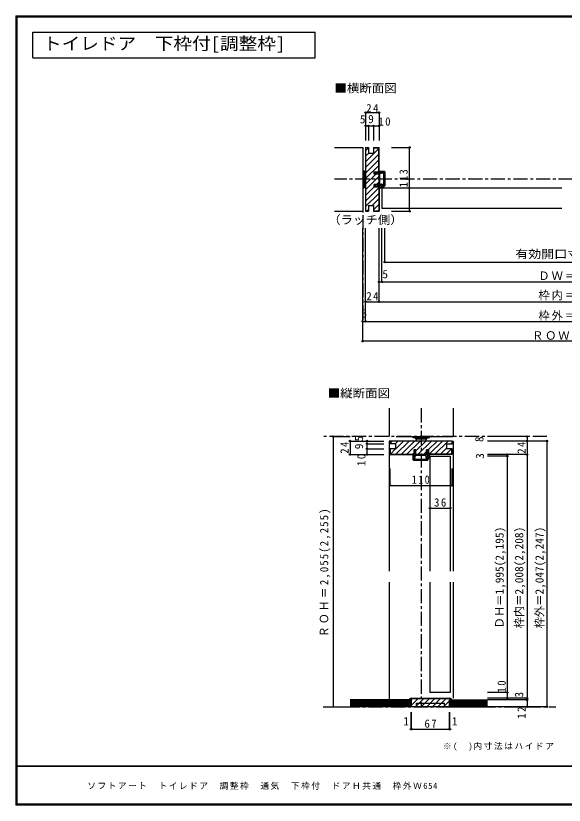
# Model space of a CAD drawing. Units: millimetres, scale not verified. Extents: x -973 to 977, y -718 to 696.
# Drawn here: x -973 to -3, y -701 to 696 of the extents above; entities that cross this region are included whole.
import ezdxf
from ezdxf.enums import TextEntityAlignment as Align

# ---------------------------------------------------------------- set-up
doc = ezdxf.new("R2010")
doc.units = ezdxf.units.MM
doc.header["$LTSCALE"] = 5
doc.header["$PDMODE"] = 32
doc.header["$PDSIZE"] = 2.5
doc.linetypes.add('CHAIN1', pattern=[8, 5, -1, 1, -1])
for name, color, linetype in [('0-0_補助線', 7, 'Continuous'), ('0-1_通り芯', 4, 'CHAIN1'), ('0-3_仕上げ', 7, 'Continuous'), ('0-4_枠', 3, 'Continuous'), ('0-6_扉', 6, 'Continuous'), ('0-7_金物', 7, 'Continuous'), ('0-8_戸当り', 7, 'Continuous'), ('0-A_文字', 7, 'Continuous'), ('0-B_寸法', 7, 'Continuous'), ('0-C_ハッチ', 4, 'Continuous'), ('F-1_枠', 6, 'Continuous'), ('F-A_文字', 7, 'Continuous')]:
    doc.layers.add(name, color=color, linetype=linetype)
doc.styles.add('ＭＳ ゴシック', font='')
doc.styles.get('ＭＳ ゴシック').set_extended_font_data('MS Gothic')

# ---------------------------------------------------------------- blocks, each defined once
blk = doc.blocks.new('01')
at = {"layer": '0-0_補助線'}
for p, q in [((-5.765, 14.562), (-5.765, -9.938)), ((-4.765, 15.562), (3.935, 15.562)), ((-4.265, -8.938), (-4.265, 14.062)), ((-4.265, 14.062), (-2.165, 14.062)), ((-2.165, 14.062), (-2.165, 12.062)), ((-0.965, 14.062), (1.735, 14.062)), ((-0.965, 12.062), (-0.965, 14.062)), ((1.348, 14.049), (-0.37, 13.576)), ((1.735, 13.812), (1.735, 14.062)), ((4.133, 15.036), (2.233, 13.586)), ((11.735, 12.512), (8.735, 14.412)), ((-2.165, 12.062), (-0.965, 12.062)), ((0.901, 12.76), (0.04, 12.448)), ((1.735, 13.762), (1.735, 13.512)), ((4.235, 13.512), (1.735, 13.512)), ((2.235, 12.312), (1.735, 12.312)), ((2.735, -6.438), (2.735, 11.812)), ((4.235, 13.262), (4.235, 13.512)), ((8.735, 11.762), (4.235, 11.762)), ((8.735, 11.012), (11.735, 12.512)), ((8.735, 11.012), (8.735, 11.762)), ((-5.265, -10.438), (1.735, -10.438)), ((0.93, -13.548), (-5.265, -10.438)), ((-4.265, -8.938), (-0.265, -8.938)), ((-1.282, -8.784), (-3.773, -8.007)), ((1.244, -12.923), (-3.705, -10.438)), ((-0.734, -7.488), (-3.356, -6.67)), ((-0.265, -8.889), (-0.265, -8.938)), ((2.235, -6.938), (0.275, -6.938)), ((1.735, -9.738), (0.532, -8.486)), ((1.735, -10.438), (1.735, -9.738)), ((2.835, -11.938), (2.835, -9.438)), ((3.535, -11.938), (3.535, -10.438)), ((3.535, -10.438), (8.735, -10.438)), ((8.735, -8.188), (8.735, -8.938)), ((8.735, -10.438), (8.735, -11.588))]:
    blk.add_line(p, q, dxfattribs=at)
for points in [[(4.235, 13.262), (8.735, 13.262), (8.735, 14.412)], [(8.735, -8.938), (4.235, -8.938), (4.235, 11.762)], [(3.535, -10.438), (3.535, -9.438), (2.735, -9.438), (2.735, -8.338), (0.398, -8.338)], [(8.735, -8.188), (11.735, -9.688), (8.735, -11.588)]]:
    blk.add_lwpolyline(points, dxfattribs=at)
for centre, radius, start, end in [((-4.765, 14.562), 1, 90, 180), ((1.435, 13.762), 0.3, 0, 106.79003), ((3.935, 15.262), 0.3, 311.34778, 90), ((-0.165, 13.012), 0.6, 106.79003, 180), ((-0.165, 13.012), 0.6, 180, 293.33765), ((1.735, 13.312), 1, 213.47738, 270), ((2.035, 13.812), 0.3, 180, 311.34778), ((2.235, 11.812), 0.5, 0, 90), ((-5.265, -9.938), 0.5, 180, 270), ((-3.565, -7.338), 0.7, 72.67017, 252.67017), ((-0.925, -7.638), 1.2, 252.67017, 311.40962), ((0.275, -8.138), 1.2, 90, 147.21126), ((0.235, -8.889), 0.5, 53.61521, 180), ((0.398, -9.138), 0.8, 90, 131.40962), ((1.735, -11.938), 1.8, 243.42485, 360), ((1.735, -11.938), 1.1, 243.42485, 360), ((2.235, -6.438), 0.5, 270, 0)]:
    blk.add_arc(centre, radius, start, end, dxfattribs=at)

msp = doc.modelspace()

# ---------------------------------------------------------------- linework, layer by layer
at = {"layer": '0-1_通り芯'}
for p, q in [((-359.2, 463), (-359.2, 155)), ((412.506, 406.5), (-409.2, 406.5)), ((-255.793, 1.5), (-255.793, -526.5)), ((-33.347, -48.5), (-429.101, -48.5)), ((-429.101, -526.5), (-17.53, -526.5))]:
    msp.add_line(p, q, dxfattribs=at)
at = {"layer": '0-3_仕上げ'}
for p, q in [((-409.2, 463), (-359.2, 463)), ((-359.2, 463), (-359.2, 350)), ((-409.2, 350), (-359.2, 350)), ((-312.293, 1.5), (-312.293, -48.5)), ((-199.293, 1.5), (-199.293, -48.5)), ((-300.293, -48.5), (-199.293, -48.5)), ((-273.793, -516), (-381.704, -516)), ((-204.793, -516), (-138.347, -516)), ((-273.793, -517.5), (-381.704, -517.5)), ((-273.793, -519), (-381.704, -519)), ((-273.793, -520.5), (-381.704, -520.5)), ((-273.793, -522), (-381.704, -522)), ((-273.793, -523.5), (-381.704, -523.5)), ((-273.793, -525), (-381.704, -525)), ((-204.793, -517.5), (-138.347, -517.5)), ((-204.793, -519), (-138.347, -519)), ((-204.793, -520.5), (-138.347, -520.5)), ((-204.793, -522), (-138.347, -522)), ((-204.793, -523.5), (-138.347, -523.5)), ((-204.793, -525), (-138.347, -525))]:
    msp.add_line(p, q, dxfattribs=at)
at = {"layer": '0-3_仕上げ', "color": 2}
for p, q in [((-273.793, -514.5), (-381.704, -514.5)), ((-273.793, -514.5), (-273.793, -526.5)), ((-204.793, -514.5), (-204.793, -526.5)), ((-204.793, -514.5), (-138.347, -514.5)), ((-273.793, -526.5), (-381.704, -526.5)), ((-204.793, -526.5), (-138.347, -526.5))]:
    msp.add_line(p, q, dxfattribs=at)
at = {"layer": '0-4_枠'}
for p, q in [((-354.2, 463), (-354.2, 350)), ((-354.2, 463), (-349.2, 463)), ((-349.2, 463), (-349.2, 453)), ((-340.2, 463), (-330.2, 463)), ((-340.2, 463), (-340.2, 453)), ((-340.2, 462.5), (-330.7, 462.5)), ((-330.7, 419.479), (-330.7, 462.5)), ((-330.2, 419.479), (-330.2, 463)), ((-349.2, 453), (-340.2, 453)), ((-338.7, 419.479), (-330.2, 419.479)), ((-338.7, 415.779), (-338.7, 419.479)), ((-330.2, 415.779), (-338.7, 415.779)), ((-330.2, 397.179), (-330.2, 415.779)), ((-330.2, 397.179), (-338.7, 397.179)), ((-338.7, 393.479), (-338.7, 397.179)), ((-338.7, 393.479), (-330.2, 393.479)), ((-330.7, 393.479), (-330.7, 350.5)), ((-330.2, 393.479), (-330.2, 350)), ((-354.2, 350), (-349.2, 350)), ((-349.2, 360), (-340.2, 360)), ((-349.2, 360), (-349.2, 350)), ((-340.2, 360), (-340.2, 350)), ((-340.2, 350.5), (-330.7, 350.5)), ((-340.2, 350), (-330.2, 350)), ((-200.793, -56.5), (-310.793, -56.5)), ((-310.793, -56.5), (-310.793, -61.5)), ((-300.793, -61.5), (-310.793, -61.5)), ((-300.793, -70.5), (-300.793, -61.5)), ((-210.793, -61.5), (-200.793, -61.5)), ((-210.793, -61.5), (-210.793, -70.5)), ((-200.793, -56.5), (-200.793, -61.5)), ((-310.793, -80.5), (-310.793, -70.5)), ((-300.793, -70.5), (-310.793, -70.5)), ((-310.793, -80.5), (-268.793, -80.5)), ((-310.293, -80), (-310.293, -70.5)), ((-310.293, -80), (-268.793, -80)), ((-246.493, -80.5), (-265.093, -80.5)), ((-242.793, -72), (-246.493, -72)), ((-246.493, -80.5), (-246.493, -72)), ((-242.793, -72), (-242.793, -80.5)), ((-201.293, -80), (-242.793, -80)), ((-200.793, -80.5), (-242.793, -80.5)), ((-200.793, -70.5), (-210.793, -70.5)), ((-201.293, -80), (-201.293, -70.5)), ((-200.793, -80.5), (-200.793, -70.5)), ((-272.793, -514.5), (-276.793, -514.5)), ((-273.793, -511.5), (-204.793, -511.5)), ((-273.793, -512), (-204.793, -512)), ((-272.793, -526.5), (-272.793, -514.5)), ((-205.793, -526.5), (-272.793, -526.5)), ((-214.793, -526.5), (-214.793, -520.5))]:
    msp.add_line(p, q, dxfattribs=at)
at = {"layer": '0-4_枠', "color": 4}
for p, q in [((-310.793, -56.5), (-312.293, -56.5)), ((-312.293, -56.5), (-312.293, -286.5)), ((-200.793, -56.5), (-199.293, -56.5)), ((-199.293, -56.5), (-199.293, -286.5)), ((-312.293, -306.5), (-312.293, -514.5)), ((-199.293, -306.5), (-199.293, -511.5))]:
    msp.add_line(p, q, dxfattribs=at)
at = {"layer": '0-4_枠'}
for points in [[(-265.093, -80.5), (-265.093, -72), (-268.793, -72), (-268.793, -80.5)], [(-205.793, -526.5), (-205.793, -514.5), (-201.793, -514.5)], [(-263.793, -526.5), (-263.793, -520.5), (-214.793, -520.5)]]:
    msp.add_lwpolyline(points, dxfattribs=at)
for centre, radius, start, end in [((-273.793, -514.5), 3, 90, 180), ((-273.793, -514.5), 2.5, 90, 180), ((-204.793, -514.5), 3, 0, 90), ((-204.793, -514.5), 2.5, 0, 90)]:
    msp.add_arc(centre, radius, start, end, dxfattribs=at)
at = {"layer": '0-6_扉'}
for p, q in [((-6.847, 391), (-325.2, 391)), ((-325.2, 391), (-325.2, 355)), ((-6.847, 355), (-325.2, 355)), ((-240.293, -83.5), (-204.293, -83.5)), ((-240.293, -83.5), (-240.293, -286.5)), ((-204.293, -83.5), (-204.293, -286.5)), ((-240.293, -306.5), (-240.293, -501.5)), ((-204.293, -306.5), (-204.293, -501.5)), ((-204.293, -501.5), (-240.293, -501.5))]:
    msp.add_line(p, q, dxfattribs=at)
at = {"layer": '0-7_金物'}
for p, q in [((-359.2, 421.5), (-359.2, 391.5)), ((-359.2, 421.5), (-356.7, 421.5)), ((-356.7, 421.5), (-356.7, 391.5)), ((-356.7, 416.5), (-354.7, 416.5)), ((-354.7, 416.5), (-354.7, 396.5)), ((-354.7, 415.5), (-354.2, 415.5)), ((-359.2, 391.5), (-356.7, 391.5)), ((-356.7, 396.5), (-354.7, 396.5)), ((-354.7, 397.5), (-354.2, 397.5)), ((-270.793, -48.5), (-270.793, -50.5)), ((-270.793, -48.5), (-240.793, -48.5)), ((-270.793, -50.5), (-240.793, -50.5)), ((-265.793, -50.5), (-265.793, -52.5)), ((-265.793, -52.5), (-245.793, -52.5)), ((-264.793, -52.5), (-264.793, -56.5)), ((-246.793, -56.5), (-246.793, -52.5)), ((-245.793, -50.5), (-245.793, -52.5)), ((-240.793, -48.5), (-240.793, -50.5))]:
    msp.add_line(p, q, dxfattribs=at)
at = {"layer": '0-8_戸当り'}
for p, q in [((-337.7, 417.579), (-334.7, 419.479)), ((-334.7, 418.329), (-334.7, 419.479)), ((-330.098, 420.104), (-328.198, 418.654)), ((-321.2, 420.629), (-329.9, 420.629)), ((-327.7, 418.879), (-327.7, 419.129)), ((-325, 419.129), (-327.7, 419.129)), ((-327.314, 419.116), (-325.596, 418.643)), ((-325, 417.129), (-325, 419.129)), ((-323.8, 419.129), (-323.8, 417.129)), ((-321.7, 419.129), (-323.8, 419.129)), ((-321.7, 396.129), (-321.7, 419.129)), ((-320.2, 419.629), (-320.2, 395.129)), ((-334.7, 416.079), (-337.7, 417.579)), ((-330.2, 418.329), (-334.7, 418.329)), ((-334.7, 416.829), (-330.2, 416.829)), ((-334.7, 416.079), (-334.7, 416.829)), ((-330.2, 418.579), (-327.7, 418.579)), ((-330.2, 418.329), (-330.2, 418.579)), ((-330.2, 396.129), (-330.2, 416.829)), ((-328.7, 398.629), (-328.7, 416.879)), ((-328.2, 417.379), (-327.7, 417.379)), ((-327.7, 418.829), (-327.7, 418.579)), ((-326.866, 417.828), (-326.005, 417.515)), ((-323.8, 417.129), (-325, 417.129)), ((-334.7, 394.629), (-334.7, 393.479)), ((-329.5, 394.629), (-334.7, 394.629)), ((-329.5, 393.129), (-329.5, 394.629)), ((-328.8, 393.129), (-328.8, 395.629)), ((-328.2, 398.129), (-326.24, 398.129)), ((-327.7, 395.329), (-326.497, 396.581)), ((-327.7, 394.629), (-327.7, 395.329)), ((-320.7, 394.629), (-327.7, 394.629)), ((-327.209, 392.145), (-322.261, 394.629)), ((-326.895, 391.519), (-320.7, 394.629)), ((-325.7, 396.179), (-325.7, 396.129)), ((-321.7, 396.129), (-325.7, 396.129)), ((-325.231, 397.579), (-322.609, 398.397)), ((-324.683, 396.284), (-322.192, 397.061))]:
    msp.add_line(p, q, dxfattribs=at)
for points in [[(-334.7, 396.879), (-337.7, 395.379), (-334.7, 393.479)], [(-334.7, 396.879), (-334.7, 396.129), (-330.2, 396.129)], [(-329.5, 394.629), (-329.5, 395.629), (-328.7, 395.629), (-328.7, 396.729), (-326.363, 396.729)]]:
    msp.add_lwpolyline(points, dxfattribs=at)
for centre, radius, start, end in [((-329.9, 420.329), 0.3, 90, 228.65222), ((-327.4, 418.829), 0.3, 73.20997, 180), ((-321.2, 419.629), 1, 0, 90), ((-328.2, 416.879), 0.5, 90, 180), ((-328, 418.879), 0.3, 228.65222, 360), ((-327.7, 418.379), 1, 270, 326.52262), ((-325.8, 418.079), 0.6, 246.66235, 0), ((-325.8, 418.079), 0.6, 0, 73.20997), ((-327.7, 393.129), 1.8, 180, 296.57515), ((-327.7, 393.129), 1.1, 180, 296.57515), ((-328.2, 398.629), 0.5, 180, 270), ((-326.2, 396.179), 0.5, 0, 126.38479), ((-326.363, 395.929), 0.8, 48.59038, 90), ((-326.24, 396.929), 1.2, 32.78874, 90), ((-325.04, 397.429), 1.2, 228.59038, 287.32983), ((-322.4, 397.729), 0.7, 287.32983, 107.32983), ((-320.7, 395.129), 0.5, 270, 0)]:
    msp.add_arc(centre, radius, start, end, dxfattribs=at)
at = {"layer": '0-A_文字', "color": 3}
for p, q in [((-443.396, 621.667), (-443.396, 666.667)), ((-943.333, 621.667), (-443.396, 621.667))]:
    msp.add_line(p, q, dxfattribs=at)
msp.add_lwpolyline([(-943.333, 621.667), (-943.333, 666.667), (-443.396, 666.667)], dxfattribs=at)
at = {"layer": '0-B_寸法', "color": 4}
for p, q in [((-354.2, 524.503), (-354.2, 475.461)), ((-354.2, 500.979), (-330.2, 500.979)), ((-349.2, 500.979), (-349.2, 475.461)), ((-340.2, 500.979), (-340.2, 475.461)), ((-308.34, 463), (-276.43, 463)), ((-276.43, 350), (-276.43, 463)), ((-308.34, 350), (-276.43, 350)), ((-359.2, 120), (-359.2, 320)), ((-354.2, 155), (-354.2, 320)), ((-330.2, 190), (-330.2, 320)), ((-325.2, 225), (-325.2, 320)), ((-320.2, 260), (-320.2, 320)), ((-320.2, 260), (273.512, 260)), ((-330.2, 225), (333.506, 225)), ((-354.2, 190), (357.506, 190)), ((-359.2, 155), (362.506, 155)), ((362.506, 120), (-359.2, 120)), ((-411.704, -48.5), (-381.704, -48.5)), ((-411.704, -48.5), (-411.704, -526.5)), ((-68.347, -48.5), (-138.347, -48.5)), ((-68.347, -48.5), (-68.347, -526.5)), ((-381.704, -56.5), (-321.704, -56.5)), ((-381.704, -56.5), (-381.704, -80.5)), ((-351.704, -56.5), (-351.704, -80.5)), ((-351.704, -61.5), (-321.704, -61.5)), ((-33.347, -56.5), (-138.347, -56.5)), ((-33.347, -56.5), (-33.347, -526.5)), ((-381.704, -80.5), (-321.704, -80.5)), ((-351.704, -70.5), (-321.704, -70.5)), ((-68.347, -80.5), (-138.347, -80.5)), ((-103.347, -83.5), (-138.347, -83.5)), ((-103.347, -80.5), (-103.347, -511.5)), ((-310.793, -134.933), (-310.793, -105.167)), ((-200.793, -134.933), (-200.793, -105.167)), ((-310.793, -134.933), (-200.793, -134.933)), ((-240.293, -175.191), (-204.293, -175.191)), ((-103.347, -501.5), (-138.347, -501.5)), ((-68.347, -511.5), (-138.347, -511.5)), ((-68.347, -514.5), (-138.347, -514.5)), ((-411.704, -526.5), (-381.704, -526.5)), ((-33.347, -526.5), (-138.347, -526.5)), ((-273.793, -566.5), (-273.793, -536.5)), ((-272.793, -566.5), (-272.793, -536.5)), ((-205.793, -566.5), (-205.793, -536.5)), ((-204.793, -566.5), (-204.793, -536.5)), ((-273.793, -566.5), (-272.793, -566.5)), ((-272.793, -566.5), (-205.793, -566.5)), ((-205.793, -566.5), (-204.793, -566.5))]:
    msp.add_line(p, q, dxfattribs=at)
msp.add_lwpolyline([(-354.2, 524.503), (-330.2, 524.503), (-330.2, 475.461)], dxfattribs=at)
at = {"layer": '0-B_寸法'}
for p in [(-354.2, 524.503), (-330.2, 524.503), (-354.2, 500.979), (-349.2, 500.979), (-340.2, 500.979), (-330.2, 500.979), (-276.43, 463), (-276.43, 350), (-320.2, 260), (-330.2, 225), (-325.2, 225), (-354.2, 190), (-330.2, 190), (-359.2, 155), (-354.2, 155), (-359.2, 120), (-411.704, -48.5), (-381.704, -56.5), (-351.704, -56.5), (-68.347, -48.5), (-68.347, -56.5), (-33.347, -56.5), (-351.704, -61.5), (-351.704, -70.5), (-381.704, -80.5), (-351.704, -80.5), (-103.347, -80.5), (-103.347, -83.5), (-68.347, -80.5), (-310.793, -134.933), (-200.793, -134.933), (-240.293, -175.191), (-204.293, -175.191), (-103.347, -501.5), (-103.347, -511.5), (-68.347, -511.5), (-68.347, -514.5), (-68.347, -526.5), (-33.347, -526.5), (-273.793, -566.5), (-272.793, -566.5), (-205.793, -566.5), (-204.793, -566.5)]:
    msp.add_point(p, dxfattribs=at)
at = {"layer": '0-C_ハッチ'}
for p, q in [((-354.2, 457.179), (-349.2, 462.179)), ((-340.2, 461.28), (-338.48, 463)), ((-354.2, 437.38), (-330.7, 460.88)), ((-354.2, 447.28), (-348.48, 453)), ((-354.2, 427.481), (-330.7, 450.981)), ((-354.2, 417.581), (-330.7, 441.081)), ((-354.2, 407.682), (-330.7, 431.182)), ((-332.503, 419.479), (-330.7, 421.282)), ((-354.2, 397.782), (-336.203, 415.779)), ((-354.2, 387.883), (-330.2, 411.883)), ((-354.2, 377.983), (-338.7, 393.483)), ((-354.2, 368.084), (-330.7, 391.584)), ((-335.004, 397.179), (-330.2, 401.983)), ((-354.2, 358.184), (-330.7, 381.684)), ((-342.485, 360), (-330.7, 371.785)), ((-352.485, 350), (-349.2, 353.285)), ((-340.2, 352.385), (-330.7, 361.885)), ((-332.186, 350.5), (-330.7, 351.986)), ((-310.793, -60.324), (-306.969, -56.5)), ((-302.069, -61.5), (-297.069, -56.5)), ((-300.793, -70.123), (-287.17, -56.5)), ((-300.77, -80), (-277.27, -56.5)), ((-290.871, -80), (-267.371, -56.5)), ((-280.971, -80), (-257.471, -56.5)), ((-265.093, -74.021), (-247.572, -56.5)), ((-261.672, -80.5), (-237.672, -56.5)), ((-243.273, -72), (-227.773, -56.5)), ((-241.373, -80), (-217.873, -56.5)), ((-231.474, -80), (-207.974, -56.5)), ((-221.574, -80), (-210.793, -69.218)), ((-203.074, -61.5), (-200.793, -59.218)), ((-310.293, -79.623), (-301.17, -70.5)), ((-271.072, -80), (-268.793, -77.721)), ((-251.773, -80.5), (-246.493, -75.22)), ((-211.675, -80), (-202.175, -70.5)), ((-201.775, -80), (-201.293, -79.517)), ((-273.528, -514.5), (-271.028, -512)), ((-272.793, -523.664), (-261.128, -512)), ((-265.729, -526.5), (-251.229, -512)), ((-255.83, -526.5), (-241.329, -512)), ((-245.93, -526.5), (-231.43, -512)), ((-236.031, -526.5), (-221.53, -512)), ((-226.131, -526.5), (-211.631, -512)), ((-216.232, -526.5), (-205.793, -516.061))]:
    msp.add_line(p, q, dxfattribs=at)
at = {"layer": 'F-1_枠'}
for p, q in [((-973.347, 695.833), (-973.347, -700.833)), ((-973.347, 695.833), (976.653, 695.833)), ((-973.347, 695), (976.653, 695)), ((-973.347, 694.167), (976.653, 694.167)), ((-972.514, 695.833), (-972.514, -700.833)), ((-971.68, 695.833), (-971.68, -700.833)), ((976.653, -631.667), (-973.347, -631.667)), ((976.653, -632.5), (-973.347, -632.5)), ((976.653, -699.167), (-973.347, -699.167)), ((976.653, -700), (-973.347, -700)), ((976.653, -700.833), (-973.347, -700.833))]:
    msp.add_line(p, q, dxfattribs=at)

# ---------------------------------------------------------------- block references
at = {"layer": '0-0_補助線', "rotation": 90}
msp.add_blockref('01', (-254.381, -84.735), dxfattribs=at)

# ---------------------------------------------------------------- texts
at = {"layer": '0-0_補助線', "style": 'ＭＳ ゴシック', "width": 1.15}
msp.add_text('有効開口寸法＝536', height=14.66, dxfattribs=at).set_placement((-89.347, 262.5), align=Align.BOTTOM_LEFT)
at = {"layer": '0-0_補助線', "char_height": 14.66, "attachment_point": 7, "style": 'ＭＳ ゴシック'}
for s, insert in [('\\T1.17;ＤＷ＝599', (-48.347, 228.153)), ('\\T1.17;枠内＝606', (-48.347, 192.5)), ('\\T1.17;枠外＝654', (-48.347, 156.306)), ('\\T1.16;ＲＯＷ＝664', (-59.597, 122.5))]:
    msp.add_mtext(s, dxfattribs=dict(at, insert=insert))
at = {"layer": '0-A_文字', "color": 3, "style": 'ＭＳ ゴシック', "width": 1.1}
msp.add_text('トイレドア\u3000下枠付[調整枠]', height=21.99, dxfattribs=at).set_placement((-925.208, 629.167), align=Align.BOTTOM_LEFT)
at = {"layer": '0-A_文字', "style": 'ＭＳ ゴシック', "width": 1.1}
for s, p in [('■横断面図', (-409.2, 555.99)), ('（ラッチ側）', (-420.45, 323.105)), ('■縦断面図', (-421.112, 16.256))]:
    msp.add_text(s, height=14.66, dxfattribs=at).set_placement(p, align=Align.BOTTOM_LEFT)
at = {"layer": '0-A_文字', "insert": (-217.408, -604.63), "char_height": 11, "attachment_point": 7, "style": 'ＭＳ ゴシック'}
msp.add_mtext('\\T1.18;※(\u3000)内寸法はハイドア', dxfattribs=at)
at = {"layer": '0-B_寸法', "style": 'ＭＳ ゴシック'}
for s, p in [('5', (-364.37, 501.133)), ('9', (-349.583, 501.527)), ('5', (-324.45, 227)), ('5', (-361.7, 157.5)), ('1', (-287.293, -564)), ('1', (-201.293, -564))]:
    msp.add_text(s, height=14.66, dxfattribs=at).set_placement(p, align=Align.BOTTOM_LEFT)
for s, p in [('5', (-354.204, -57.204)), ('8', (-141.27, -58.307)), ('9', (-354.204, -71)), ('3', (-140.212, -87.937)), ('ＤＨ＝1,995(2,195)', (-105.384, -388)), ('枠内＝2,008(2,208)', (-70.704, -388)), ('枠外＝2,047(2,247)', (-34.69, -388)), ('3', (-70.847, -510.25))]:
    msp.add_text(s, height=14.66, rotation=90, dxfattribs=at).set_placement(p, align=Align.BOTTOM_LEFT)
at = {"layer": '0-B_寸法', "char_height": 14.66, "attachment_point": 7, "style": 'ＭＳ ゴシック'}
for s, insert in [('\\T1.27;\\W0.95;24', (-352.969, 525.084)), ('\\T1.27;\\W0.95;10', (-331.55, 501.33)), ('\\T1.27;\\W0.95;24', (-352.825, 192.5)), ('\\T1.27;\\W0.9;110', (-272.454, -132.433)), ('\\T1.27;\\W0.95;36', (-232.918, -172.691)), ('\\T1.27;\\W0.95;67', (-249.918, -564))]:
    msp.add_mtext(s, dxfattribs=dict(at, insert=insert))
at = {"layer": '0-B_寸法', "char_height": 14.66, "attachment_point": 7, "rotation": 90, "style": 'ＭＳ ゴシック'}
for s, insert in [('\\T1.27;\\W0.9;113', (-279.508, 392.523)), ('\\T1.27;\\W0.95;24', (-384.204, -79.125)), ('\\T1.27;\\W0.95;24', (-70.847, -79.125)), ('\\T1.27;\\W0.95;10', (-354.204, -100.586)), ('\\T1.21;\\W0.95;ＲＯＨ＝2,055(2,255)', (-416.345, -403.375)), ('\\T1.27;\\W0.95;10', (-105.847, -501.5)), ('\\T1.27;\\W0.95;12', (-70.847, -547.75))]:
    msp.add_mtext(s, dxfattribs=dict(at, insert=insert))
at = {"layer": 'F-A_文字', "insert": (-846.68, -673.333), "char_height": 11, "attachment_point": 7, "style": 'ＭＳ ゴシック'}
msp.add_mtext('\\T1.17;ソフトアート\u3000トイレドア\u3000調整枠\u3000通気\u3000下枠付\u3000ドアＨ共通\u3000枠外Ｗ654', dxfattribs=at)

doc.saveas('drawing.dxf')
